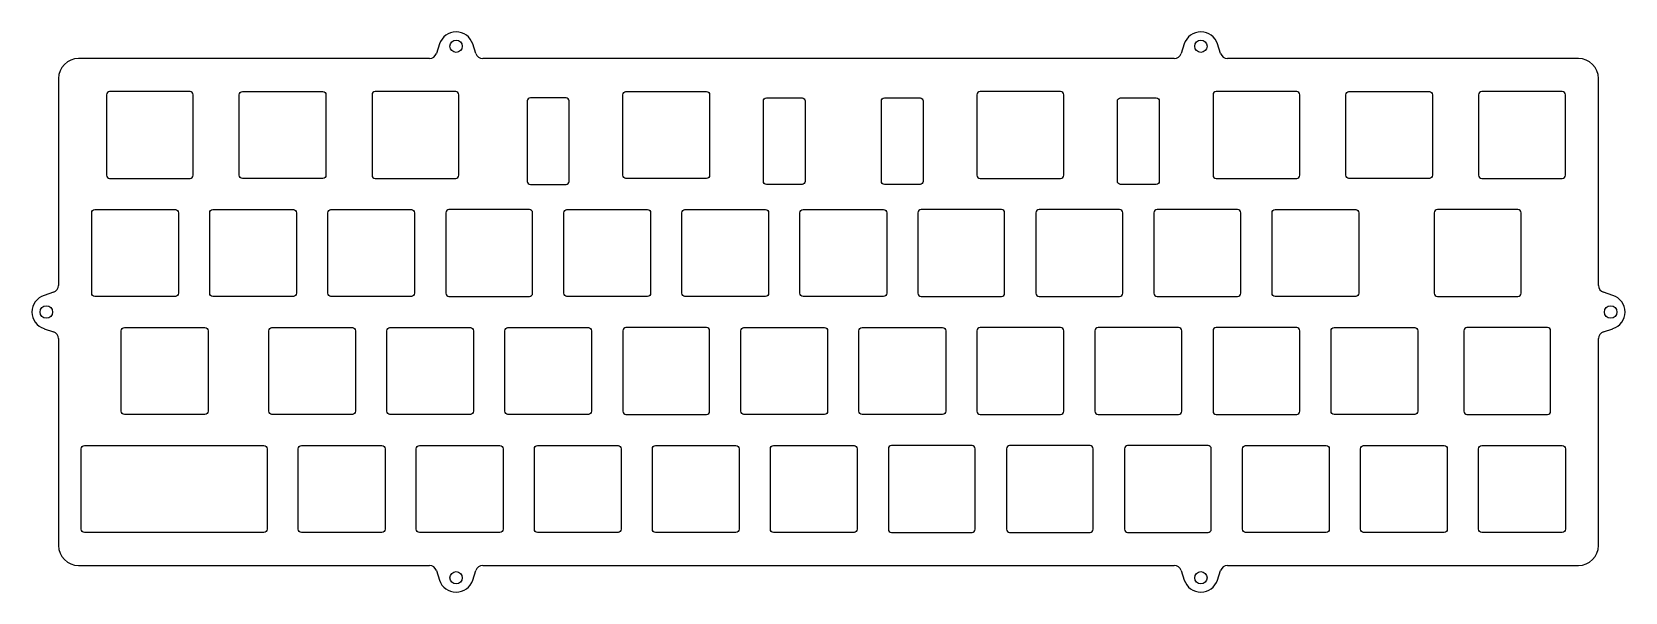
# Model space of a CAD drawing. Header units: millimetres. Extents: x -263 to -6, y 8 to 98.
import ezdxf

# ---------------------------------------------------------------- set-up
doc = ezdxf.new("R2010")
doc.units = ezdxf.units.MM
doc.layers.get('0').update_dxf_attribs({"linetype": 'CONTINUOUS'})

msp = doc.modelspace()

# ---------------------------------------------------------------- linework, layer by layer
for p, q in [((-196.93, 96.44), (-197.42, 94.91)), ((-191.06, 94.91), (-191.55, 96.44)), ((-76.73, 96.44), (-77.22, 94.91)), ((-70.86, 94.91), (-71.35, 96.44)), ((-198.54, 94.1), (-255.16, 94.1)), ((-78.34, 94.1), (-189.94, 94.1)), ((-13.12, 94.1), (-69.74, 94.1)), ((-258.41, 90.85), (-258.41, 57.47)), ((-9.87, 57.47), (-9.87, 90.85)), ((-259.22, 56.36), (-260.75, 55.86)), ((-7.53, 55.86), (-9.06, 56.36)), ((-260.75, 50.48), (-259.22, 49.99)), ((-258.41, 48.87), (-258.41, 15.5)), ((-9.87, 15.5), (-9.87, 48.87)), ((-9.06, 49.99), (-7.53, 50.48)), ((-255.16, 12.25), (-198.54, 12.25)), ((-197.42, 11.43), (-196.93, 9.9)), ((-191.55, 9.9), (-191.06, 11.43)), ((-189.94, 12.25), (-78.34, 12.25)), ((-77.22, 11.43), (-76.73, 9.9)), ((-71.35, 9.9), (-70.86, 11.43)), ((-69.74, 12.25), (-13.12, 12.25))]:
    msp.add_line(p, q)
for points in [[(-250.17, 74.75), (-237.17, 74.75, 0.414214), (-236.67, 75.25), (-236.67, 88.25, 0.414214), (-237.17, 88.75), (-250.17, 88.75, 0.414214), (-250.67, 88.25), (-250.67, 75.25, 0.414214)], [(-228.74, 74.75, -0.414214), (-229.24, 75.25), (-229.24, 88.25, -0.414214), (-228.74, 88.75), (-215.74, 88.75, -0.414214), (-215.24, 88.25), (-215.24, 75.25, -0.414214), (-215.74, 74.75)], [(-207.31, 74.75), (-194.31, 74.75, 0.414214), (-193.81, 75.25), (-193.81, 88.25, 0.414214), (-194.31, 88.75), (-207.31, 88.75, 0.414214), (-207.81, 88.25), (-207.81, 75.25, 0.414214)], [(-176.5, 87.75), (-182.25, 87.75, 0.414214), (-182.75, 87.25), (-182.75, 74.25, 0.414214), (-182.25, 73.75), (-176.5, 73.75, 0.414214), (-176, 74.25), (-176, 87.25, 0.414214)], [(-167.33, 88.25, -0.414214), (-166.83, 88.75), (-153.83, 88.75, -0.414214), (-153.33, 88.25), (-153.33, 75.25, -0.414214), (-153.83, 74.75), (-166.83, 74.75, -0.414214), (-167.33, 75.25)], [(-137.9, 74.25, -0.414214), (-138.4, 73.75), (-144.15, 73.75, -0.414214), (-144.65, 74.25), (-144.65, 87.25, -0.414214), (-144.15, 87.75), (-138.4, 87.75, -0.414214), (-137.9, 87.25)], [(-125.61, 87.25, -0.414214), (-125.11, 87.75), (-119.36, 87.75, -0.414214), (-118.86, 87.25), (-118.86, 74.25, -0.414214), (-119.36, 73.75), (-125.11, 73.75, -0.414214), (-125.61, 74.25)], [(-96.18, 75.25), (-96.18, 88.25, 0.414214), (-96.68, 88.75), (-109.68, 88.75, 0.414214), (-110.18, 88.25), (-110.18, 75.25, 0.414214), (-109.68, 74.75), (-96.68, 74.75, 0.414214)], [(-81.26, 87.75, -0.414214), (-80.76, 87.25), (-80.76, 74.25, -0.414214), (-81.26, 73.75), (-87.01, 73.75, -0.414214), (-87.51, 74.25), (-87.51, 87.25, -0.414214), (-87.01, 87.75)], [(-72.08, 88.25), (-72.08, 75.25, 0.414214), (-71.58, 74.75), (-58.58, 74.75, 0.414214), (-58.08, 75.25), (-58.08, 88.25, 0.414214), (-58.58, 88.75), (-71.58, 88.75, 0.414214)], [(-50.15, 74.75, -0.414214), (-50.65, 75.25), (-50.65, 88.25, -0.414214), (-50.15, 88.75), (-37.15, 88.75, -0.414214), (-36.65, 88.25), (-36.65, 75.25, -0.414214), (-37.15, 74.75)], [(-15.72, 88.75), (-28.72, 88.75, 0.414214), (-29.22, 88.25), (-29.22, 75.25, 0.414214), (-28.72, 74.75), (-15.72, 74.75, 0.414214), (-15.22, 75.25), (-15.22, 88.25, 0.414214)], [(-252.55, 55.7, -0.414214), (-253.05, 56.2), (-253.05, 69.2, -0.414214), (-252.55, 69.7), (-239.55, 69.7, -0.414214), (-239.05, 69.2), (-239.05, 56.2, -0.414214), (-239.55, 55.7)], [(-220.5, 69.7, -0.414214), (-220, 69.2), (-220, 56.2, -0.414214), (-220.5, 55.7), (-233.5, 55.7, -0.414214), (-234, 56.2), (-234, 69.2, -0.414214), (-233.5, 69.7)], [(-214.95, 69.2, -0.414214), (-214.45, 69.7), (-201.45, 69.7, -0.414214), (-200.95, 69.2), (-200.95, 56.2, -0.414214), (-201.45, 55.7), (-214.45, 55.7, -0.414214), (-214.95, 56.2)], [(-182.4, 69.7), (-195.4, 69.7, 0.414214), (-195.9, 69.2), (-195.9, 56.2, 0.414214), (-195.4, 55.7), (-182.4, 55.7, 0.414214), (-181.9, 56.2), (-181.9, 69.2, 0.414214)], [(-176.85, 69.2, -0.414214), (-176.35, 69.7), (-163.35, 69.7, -0.414214), (-162.85, 69.2), (-162.85, 56.2, -0.414214), (-163.35, 55.7), (-176.35, 55.7, -0.414214), (-176.85, 56.2)], [(-157.8, 69.2, -0.414214), (-157.3, 69.7), (-144.3, 69.7, -0.414214), (-143.8, 69.2), (-143.8, 56.2, -0.414214), (-144.3, 55.7), (-157.3, 55.7, -0.414214), (-157.8, 56.2)], [(-138.25, 55.7, -0.414214), (-138.75, 56.2), (-138.75, 69.2, -0.414214), (-138.25, 69.7), (-125.25, 69.7, -0.414214), (-124.75, 69.2), (-124.75, 56.2, -0.414214), (-125.25, 55.7)], [(-119.21, 55.7), (-106.21, 55.7, 0.414214), (-105.71, 56.2), (-105.71, 69.2, 0.414214), (-106.21, 69.7), (-119.21, 69.7, 0.414214), (-119.71, 69.2), (-119.71, 56.2, 0.414214)], [(-86.66, 56.2), (-86.66, 69.2, 0.414214), (-87.16, 69.7), (-100.16, 69.7, 0.414214), (-100.66, 69.2), (-100.66, 56.2, 0.414214), (-100.16, 55.7), (-87.16, 55.7, 0.414214)], [(-81.11, 55.7), (-68.11, 55.7, 0.414214), (-67.61, 56.2), (-67.61, 69.2, 0.414214), (-68.11, 69.7), (-81.11, 69.7, 0.414214), (-81.61, 69.2), (-81.61, 56.2, 0.414214)], [(-62.06, 55.7, -0.414214), (-62.56, 56.2), (-62.56, 69.2, -0.414214), (-62.06, 69.7), (-49.06, 69.7, -0.414214), (-48.56, 69.2), (-48.56, 56.2, -0.414214), (-49.06, 55.7)], [(-22.37, 56.2), (-22.37, 69.2, 0.414214), (-22.87, 69.7), (-35.87, 69.7, 0.414214), (-36.37, 69.2), (-36.37, 56.2, 0.414214), (-35.87, 55.7), (-22.87, 55.7, 0.414214)], [(-248.28, 50.15, -0.414214), (-247.78, 50.65), (-234.78, 50.65, -0.414214), (-234.28, 50.15), (-234.28, 37.15, -0.414214), (-234.78, 36.65), (-247.78, 36.65, -0.414214), (-248.28, 37.15)], [(-223.97, 36.65, -0.414214), (-224.47, 37.15), (-224.47, 50.15, -0.414214), (-223.97, 50.65), (-210.97, 50.65, -0.414214), (-210.47, 50.15), (-210.47, 37.15, -0.414214), (-210.97, 36.65)], [(-204.93, 36.65, -0.414214), (-205.43, 37.15), (-205.43, 50.15, -0.414214), (-204.93, 50.65), (-191.93, 50.65, -0.414214), (-191.43, 50.15), (-191.43, 37.15, -0.414214), (-191.93, 36.65)], [(-186.38, 50.15, -0.414214), (-185.88, 50.65), (-172.88, 50.65, -0.414214), (-172.38, 50.15), (-172.38, 37.15, -0.414214), (-172.88, 36.65), (-185.88, 36.65, -0.414214), (-186.38, 37.15)], [(-167.33, 50.15), (-167.33, 37.15, 0.414214), (-166.83, 36.65), (-153.83, 36.65, 0.414214), (-153.33, 37.15), (-153.33, 50.15, 0.414214), (-153.83, 50.65), (-166.83, 50.65, 0.414214)], [(-134.28, 37.15, -0.414214), (-134.78, 36.65), (-147.78, 36.65, -0.414214), (-148.28, 37.15), (-148.28, 50.15, -0.414214), (-147.78, 50.65), (-134.78, 50.65, -0.414214), (-134.28, 50.15)], [(-129.23, 50.15, -0.414214), (-128.73, 50.65), (-115.73, 50.65, -0.414214), (-115.23, 50.15), (-115.23, 37.15, -0.414214), (-115.73, 36.65), (-128.73, 36.65, -0.414214), (-129.23, 37.15)], [(-110.18, 50.15), (-110.18, 37.15, 0.414214), (-109.68, 36.65), (-96.68, 36.65, 0.414214), (-96.18, 37.15), (-96.18, 50.15, 0.414214), (-96.68, 50.65), (-109.68, 50.65, 0.414214)], [(-77.63, 50.65), (-90.63, 50.65, 0.414214), (-91.13, 50.15), (-91.13, 37.15, 0.414214), (-90.63, 36.65), (-77.63, 36.65, 0.414214), (-77.13, 37.15), (-77.13, 50.15, 0.414214)], [(-71.58, 36.65), (-58.58, 36.65, 0.414214), (-58.08, 37.15), (-58.08, 50.15, 0.414214), (-58.58, 50.65), (-71.58, 50.65, 0.414214), (-72.08, 50.15), (-72.08, 37.15, 0.414214)], [(-39.53, 50.65, -0.414214), (-39.03, 50.15), (-39.03, 37.15, -0.414214), (-39.53, 36.65), (-52.53, 36.65, -0.414214), (-53.03, 37.15), (-53.03, 50.15, -0.414214), (-52.53, 50.65)], [(-17.6, 37.15), (-17.6, 50.15, 0.414214), (-18.1, 50.65), (-31.1, 50.65, 0.414214), (-31.6, 50.15), (-31.6, 37.15, 0.414214), (-31.1, 36.65), (-18.1, 36.65, 0.414214)], [(-225.26, 31.6, -0.414214), (-224.76, 31.1), (-224.76, 18.1, -0.414214), (-225.26, 17.6), (-254.23, 17.6, -0.414214), (-254.73, 18.1), (-254.73, 31.1, -0.414214), (-254.23, 31.6)], [(-219.21, 17.6, -0.414214), (-219.71, 18.1), (-219.71, 31.1, -0.414214), (-219.21, 31.6), (-206.21, 31.6, -0.414214), (-205.71, 31.1), (-205.71, 18.1, -0.414214), (-206.21, 17.6)], [(-187.16, 31.6, -0.414214), (-186.66, 31.1), (-186.66, 18.1, -0.414214), (-187.16, 17.6), (-200.16, 17.6, -0.414214), (-200.66, 18.1), (-200.66, 31.1, -0.414214), (-200.16, 31.6)], [(-167.61, 18.1, -0.414214), (-168.11, 17.6), (-181.11, 17.6, -0.414214), (-181.61, 18.1), (-181.61, 31.1, -0.414214), (-181.11, 31.6), (-168.11, 31.6, -0.414214), (-167.61, 31.1)], [(-162.57, 31.1, -0.414214), (-162.07, 31.6), (-149.07, 31.6, -0.414214), (-148.57, 31.1), (-148.57, 18.1, -0.414214), (-149.07, 17.6), (-162.07, 17.6, -0.414214), (-162.57, 18.1)], [(-143.02, 17.6, -0.414214), (-143.52, 18.1), (-143.52, 31.1, -0.414214), (-143.02, 31.6), (-130.02, 31.6, -0.414214), (-129.52, 31.1), (-129.52, 18.1, -0.414214), (-130.02, 17.6)], [(-124.47, 31.1), (-124.47, 18.1, 0.414214), (-123.97, 17.6), (-110.97, 17.6, 0.414214), (-110.47, 18.1), (-110.47, 31.1, 0.414214), (-110.97, 31.6), (-123.97, 31.6, 0.414214)], [(-104.92, 17.6), (-91.92, 17.6, 0.414214), (-91.42, 18.1), (-91.42, 31.1, 0.414214), (-91.92, 31.6), (-104.92, 31.6, 0.414214), (-105.42, 31.1), (-105.42, 18.1, 0.414214)], [(-85.87, 17.6), (-72.87, 17.6, 0.414214), (-72.37, 18.1), (-72.37, 31.1, 0.414214), (-72.87, 31.6), (-85.87, 31.6, 0.414214), (-86.37, 31.1), (-86.37, 18.1, 0.414214)], [(-53.32, 18.1, -0.414214), (-53.82, 17.6), (-66.82, 17.6, -0.414214), (-67.32, 18.1), (-67.32, 31.1, -0.414214), (-66.82, 31.6), (-53.82, 31.6, -0.414214), (-53.32, 31.1)], [(-48.27, 31.1, -0.414214), (-47.77, 31.6), (-34.77, 31.6, -0.414214), (-34.27, 31.1), (-34.27, 18.1, -0.414214), (-34.77, 17.6), (-47.77, 17.6, -0.414214), (-48.27, 18.1)], [(-15.72, 31.6, -0.414214), (-15.22, 31.1), (-15.22, 18.1, -0.414214), (-15.72, 17.6), (-28.72, 17.6, -0.414214), (-29.22, 18.1), (-29.22, 31.1, -0.414214), (-28.72, 31.6)]]:
    msp.add_lwpolyline(points, format="xyb", close=True)
for centre in [(-194.24, 96.07), (-74.04, 96.07), (-260.38, 53.17), (-7.9, 53.17), (-194.24, 10.27), (-74.04, 10.27)]:
    msp.add_circle(centre, 1)
for centre, radius, start, end in [((-194.24, 95.57), 2.82, 17.9408, 162.0592), ((-74.04, 95.57), 2.83, 17.9408, 162.0592), ((-255.16, 90.85), 3.25, 90, 180), ((-198.54, 95.27), 1.17, 270, 342.0592), ((-189.94, 95.27), 1.17, 197.9408, 270), ((-78.34, 95.27), 1.17, 270, 342.0592), ((-69.74, 95.27), 1.17, 197.9408, 270), ((-13.12, 90.85), 3.25, 0, 90), ((-259.58, 57.47), 1.17, -72.0592, 0), ((-8.7, 57.47), 1.18, 180, 252.0592), ((-259.88, 53.17), 2.82, 107.9408, 252.0592), ((-8.4, 53.17), 2.82, -72.0592, 72.0592), ((-259.58, 48.87), 1.17, 0, 72.0592), ((-8.7, 48.87), 1.17, 107.9408, 180), ((-255.16, 15.5), 3.25, 180, 270), ((-13.12, 15.5), 3.25, -90, 0), ((-198.54, 11.07), 1.17, 17.9408, 90), ((-189.94, 11.07), 1.17, 90, 162.0592), ((-78.34, 11.07), 1.17, 17.9408, 90), ((-69.74, 11.07), 1.17, 90, 162.0592), ((-194.24, 10.77), 2.83, 197.9408, 342.0592), ((-74.04, 10.77), 2.82, 197.9408, 342.0592)]:
    msp.add_arc(centre, radius, start, end)

doc.saveas('drawing.dxf')
